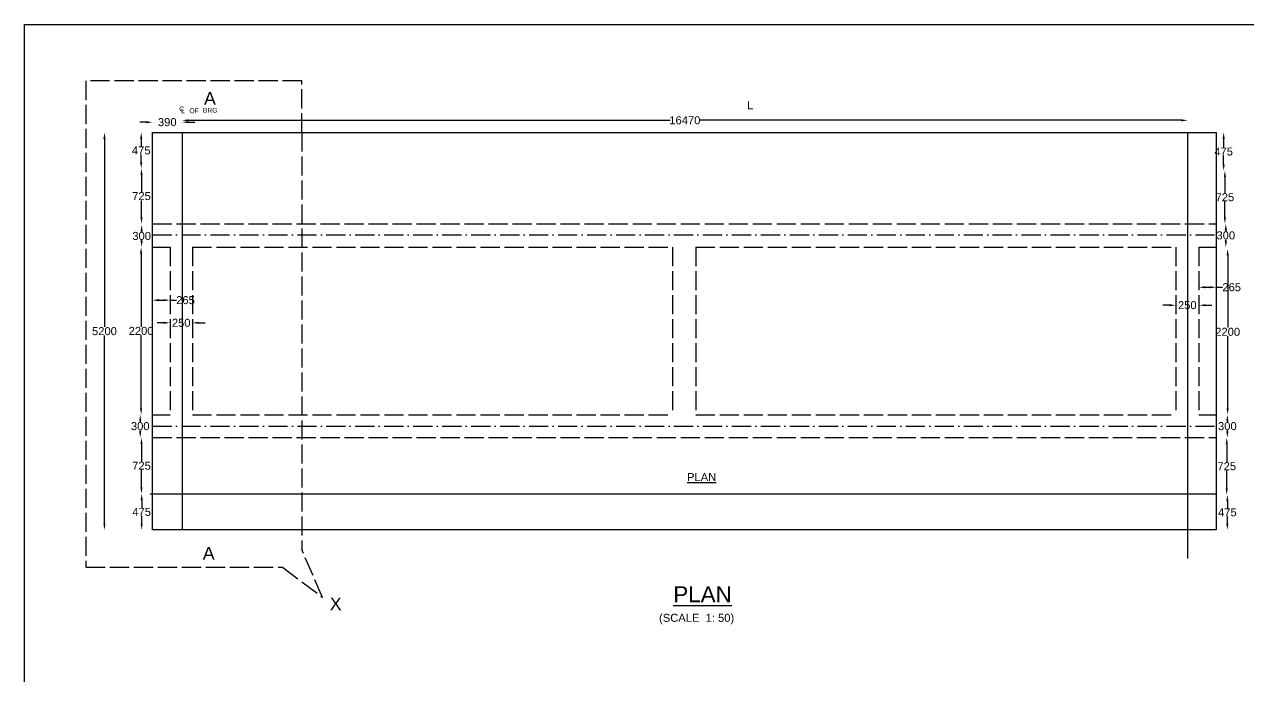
# Model space of a CAD drawing. Header units: inches. Extents: x 2289 to 3607, y -645 to 633.
# Drawn here: x 2289 to 3053, y 225 to 633 of the extents above; entities that cross this region are included whole.
import ezdxf

# ---------------------------------------------------------------- set-up
doc = ezdxf.new("R2010")
doc.units = ezdxf.units.IN
doc.header["$MEASUREMENT"] = 0
doc.linetypes.add('ACAD_ISO02W100', pattern=[15, 12, -3])
doc.linetypes.add('ACAD_ISO10W100', pattern=[18, 12, -3, 0, -3])
doc.layers.add('DIMENSION', color=7, linetype='Continuous')
doc.layers.add('TEXT', color=1, linetype='Continuous')
doc.styles.get("Standard").update_dxf_attribs({"font": 'arial.ttf', "height": 5})
doc.dimstyles.get("Standard").update_dxf_attribs({"dimtxt": 5, "dimasz": 4, "dimexe": 0.18, "dimexo": 0.0625, "dimgap": 0.09, "dimtad": 0, "dimtih": 1, "dimtoh": 1, "dimdec": 4, "dimzin": 0, "dimdsep": 46, "dimtxsty": 'Standard', "dimcen": 0.09, "dimse1": 1, "dimse2": 1, "dimadec": 0, "dimazin": 0, "dimtfac": 1, "dimtdec": 4, "dimtofl": 0, "dimtmove": 0, "dimatfit": 3, "dimfxl": 1, "dimtolj": 1, "dimtzin": 0, "dimarcsym": 0})

# ---------------------------------------------------------------- blocks, each defined once
blk = doc.blocks.new('*D2')
at = {"layer": 'Defpoints', "color": 0, "transparency": 16777216}
for p in [(2387.17, 572.03), (2368.69, 565.61), (2387.17, 565.61)]:
    blk.add_point(p, dxfattribs=at)
at = {"layer": 'DIMENSION', "color": 0, "lineweight": -2, "transparency": 16777216}
for p, q in [((2364.69, 572.03), (2360.69, 572.03)), ((2391.17, 572.03), (2395.17, 572.03))]:
    blk.add_line(p, q, dxfattribs=at)
at = {"layer": 'DIMENSION', "color": 0, "transparency": 16777216}
for points in [[(2364.69, 572.7), (2364.69, 571.36), (2368.69, 572.03)], [(2391.17, 572.7), (2391.17, 571.36), (2387.17, 572.03)]]:
    blk.add_solid(points, dxfattribs=at)
at = {"layer": 'DIMENSION', "color": 0, "transparency": 16777216, "insert": (2377.93, 572.03), "char_height": 5, "attachment_point": 5}
blk.add_mtext('\\A1;390', dxfattribs=at)
blk = doc.blocks.new('*D3')
at = {"layer": 'Defpoints', "color": 0, "transparency": 16777216}
for p in [(2368.69, 565.61), (2361.64, 543.08), (2368.69, 543.08)]:
    blk.add_point(p, dxfattribs=at)
at = {"layer": 'DIMENSION', "color": 0, "lineweight": -2, "transparency": 16777216}
for p, q in [((2361.64, 561.61), (2361.64, 556.98)), ((2361.64, 547.08), (2361.64, 551.71))]:
    blk.add_line(p, q, dxfattribs=at)
at = {"layer": 'DIMENSION', "color": 0, "transparency": 16777216}
for points in [[(2360.98, 561.61), (2362.31, 561.61), (2361.64, 565.61)], [(2360.98, 547.08), (2362.31, 547.08), (2361.64, 543.08)]]:
    blk.add_solid(points, dxfattribs=at)
at = {"layer": 'DIMENSION', "color": 0, "transparency": 16777216, "insert": (2361.64, 554.35), "char_height": 5, "attachment_point": 5}
blk.add_mtext('\\A1;475', dxfattribs=at)
blk = doc.blocks.new('*D4')
at = {"layer": 'Defpoints', "color": 0, "transparency": 16777216}
for p in [(2368.69, 543.08), (2361.82, 508.51), (2368.69, 508.51)]:
    blk.add_point(p, dxfattribs=at)
at = {"layer": 'DIMENSION', "color": 0, "lineweight": -2, "transparency": 16777216}
for p, q in [((2361.82, 539.08), (2361.82, 528.44)), ((2361.82, 512.51), (2361.82, 523.16))]:
    blk.add_line(p, q, dxfattribs=at)
at = {"layer": 'DIMENSION', "color": 0, "transparency": 16777216}
for points in [[(2361.16, 539.08), (2362.49, 539.08), (2361.82, 543.08)], [(2361.16, 512.51), (2362.49, 512.51), (2361.82, 508.51)]]:
    blk.add_solid(points, dxfattribs=at)
at = {"layer": 'DIMENSION', "color": 0, "transparency": 16777216, "insert": (2361.82, 525.8), "char_height": 5, "attachment_point": 5}
blk.add_mtext('\\A1;725', dxfattribs=at)
blk = doc.blocks.new('*D5')
at = {"layer": 'Defpoints', "color": 0, "transparency": 16777216}
for p in [(2368.69, 507.88), (2361.91, 493.93), (2368.69, 493.93)]:
    blk.add_point(p, dxfattribs=at)
at = {"layer": 'DIMENSION', "color": 0, "lineweight": -2, "transparency": 16777216}
for p, q in [((2361.91, 503.88), (2361.91, 503.55)), ((2361.91, 497.93), (2361.91, 498.26))]:
    blk.add_line(p, q, dxfattribs=at)
at = {"layer": 'DIMENSION', "color": 0, "transparency": 16777216}
for points in [[(2361.24, 503.88), (2362.58, 503.88), (2361.91, 507.88)], [(2361.24, 497.93), (2362.58, 497.93), (2361.91, 493.93)]]:
    blk.add_solid(points, dxfattribs=at)
at = {"layer": 'DIMENSION', "color": 0, "transparency": 16777216, "insert": (2361.91, 500.9), "char_height": 5, "attachment_point": 5}
blk.add_mtext('\\A1;300', dxfattribs=at)
blk = doc.blocks.new('*D6')
at = {"layer": 'Defpoints', "color": 0, "transparency": 16777216}
for p in [(2368.69, 459.32), (2379.63, 460.76), (2379.63, 459.32)]:
    blk.add_point(p, dxfattribs=at)
at = {"layer": 'DIMENSION', "color": 0, "lineweight": -2, "transparency": 16777216}
for p, q in [((2372.69, 460.76), (2375.63, 460.76)), ((2379.63, 460.76), (2383.63, 460.76))]:
    blk.add_line(p, q, dxfattribs=at)
at = {"layer": 'DIMENSION', "color": 0, "transparency": 16777216}
for points in [[(2372.69, 461.43), (2372.69, 460.09), (2368.69, 460.76)], [(2375.63, 461.43), (2375.63, 460.09), (2379.63, 460.76)]]:
    blk.add_solid(points, dxfattribs=at)
at = {"layer": 'DIMENSION', "color": 0, "transparency": 16777216, "insert": (2389.31, 460.76), "char_height": 5, "attachment_point": 5}
blk.add_mtext('\\A1;265', dxfattribs=at)
blk = doc.blocks.new('*D7')
at = {"layer": 'Defpoints', "color": 0, "transparency": 16777216}
for p in [(2379.63, 446.59), (2393.6, 446.59), (2393.6, 446.59)]:
    blk.add_point(p, dxfattribs=at)
at = {"layer": 'DIMENSION', "color": 0, "lineweight": -2, "transparency": 16777216}
for p, q in [((2375.63, 446.59), (2371.63, 446.59)), ((2397.6, 446.59), (2401.6, 446.59))]:
    blk.add_line(p, q, dxfattribs=at)
at = {"layer": 'DIMENSION', "color": 0, "transparency": 16777216}
for points in [[(2375.63, 447.26), (2375.63, 445.93), (2379.63, 446.59)], [(2397.6, 447.26), (2397.6, 445.93), (2393.6, 446.59)]]:
    blk.add_solid(points, dxfattribs=at)
at = {"layer": 'DIMENSION', "color": 0, "transparency": 16777216, "insert": (2386.62, 446.59), "char_height": 5, "attachment_point": 5}
blk.add_mtext('\\A1;250', dxfattribs=at)
blk = doc.blocks.new('*D8')
at = {"layer": 'Defpoints', "color": 0, "transparency": 16777216}
for p in [(2368.69, 493.93), (2361.57, 389.16), (2368.69, 389.16)]:
    blk.add_point(p, dxfattribs=at)
at = {"layer": 'DIMENSION', "color": 0, "lineweight": -2, "transparency": 16777216}
for p, q in [((2361.57, 489.93), (2361.57, 444.19)), ((2361.57, 393.16), (2361.57, 438.9))]:
    blk.add_line(p, q, dxfattribs=at)
at = {"layer": 'DIMENSION', "color": 0, "transparency": 16777216}
for points in [[(2360.91, 489.93), (2362.24, 489.93), (2361.57, 493.93)], [(2360.91, 393.16), (2362.24, 393.16), (2361.57, 389.16)]]:
    blk.add_solid(points, dxfattribs=at)
at = {"layer": 'DIMENSION', "color": 0, "transparency": 16777216, "insert": (2361.57, 441.54), "char_height": 5, "attachment_point": 5}
blk.add_mtext('\\A1;2200', dxfattribs=at)
blk = doc.blocks.new('*D9')
at = {"layer": 'Defpoints', "color": 0, "transparency": 16777216}
for p in [(2368.69, 389.16), (2361.03, 374.8), (2368.69, 374.8)]:
    blk.add_point(p, dxfattribs=at)
at = {"layer": 'DIMENSION', "color": 0, "lineweight": -2, "transparency": 16777216}
for p, q in [((2361.03, 385.16), (2361.03, 384.62)), ((2361.03, 378.8), (2361.03, 379.33))]:
    blk.add_line(p, q, dxfattribs=at)
at = {"layer": 'DIMENSION', "color": 0, "transparency": 16777216}
for points in [[(2360.36, 385.16), (2361.7, 385.16), (2361.03, 389.16)], [(2360.36, 378.8), (2361.7, 378.8), (2361.03, 374.8)]]:
    blk.add_solid(points, dxfattribs=at)
at = {"layer": 'DIMENSION', "color": 0, "transparency": 16777216, "insert": (2361.03, 381.98), "char_height": 5, "attachment_point": 5}
blk.add_mtext('\\A1;300', dxfattribs=at)
blk = doc.blocks.new('*D10')
at = {"layer": 'Defpoints', "color": 0, "transparency": 16777216}
for p in [(2368.69, 374.8), (2361.82, 339.68), (2368.69, 339.68)]:
    blk.add_point(p, dxfattribs=at)
at = {"layer": 'DIMENSION', "color": 0, "lineweight": -2, "transparency": 16777216}
for p, q in [((2361.82, 370.8), (2361.82, 359.88)), ((2361.82, 343.68), (2361.82, 354.6))]:
    blk.add_line(p, q, dxfattribs=at)
at = {"layer": 'DIMENSION', "color": 0, "transparency": 16777216}
for points in [[(2361.15, 370.8), (2362.48, 370.8), (2361.82, 374.8)], [(2361.15, 343.68), (2362.48, 343.68), (2361.82, 339.68)]]:
    blk.add_solid(points, dxfattribs=at)
at = {"layer": 'DIMENSION', "color": 0, "transparency": 16777216, "insert": (2361.82, 357.24), "char_height": 5, "attachment_point": 5}
blk.add_mtext('\\A1;725', dxfattribs=at)
blk = doc.blocks.new('*D11')
at = {"layer": 'Defpoints', "color": 0, "transparency": 16777216}
for p in [(2368.69, 339.68), (2361.93, 317.1), (2368.69, 317.1)]:
    blk.add_point(p, dxfattribs=at)
at = {"layer": 'DIMENSION', "color": 0, "lineweight": -2, "transparency": 16777216}
for p, q in [((2361.93, 335.68), (2361.93, 331.02)), ((2361.93, 321.1), (2361.93, 325.76))]:
    blk.add_line(p, q, dxfattribs=at)
at = {"layer": 'DIMENSION', "color": 0, "transparency": 16777216}
for points in [[(2361.26, 335.68), (2362.6, 335.68), (2361.93, 339.68)], [(2361.26, 321.1), (2362.6, 321.1), (2361.93, 317.1)]]:
    blk.add_solid(points, dxfattribs=at)
at = {"layer": 'DIMENSION', "color": 0, "transparency": 16777216, "insert": (2361.93, 328.39), "char_height": 5, "attachment_point": 5}
blk.add_mtext('\\A1;475', dxfattribs=at)
blk = doc.blocks.new('*D12')
at = {"layer": 'Defpoints', "color": 0, "transparency": 16777216}
for p in [(2368.69, 565.61), (2338.68, 317.1), (2368.69, 317.1)]:
    blk.add_point(p, dxfattribs=at)
at = {"layer": 'DIMENSION', "color": 0, "lineweight": -2, "transparency": 16777216}
for p, q in [((2338.68, 561.61), (2338.68, 444)), ((2338.68, 321.1), (2338.68, 438.71))]:
    blk.add_line(p, q, dxfattribs=at)
at = {"layer": 'DIMENSION', "color": 0, "transparency": 16777216}
for points in [[(2338.01, 561.61), (2339.34, 561.61), (2338.68, 565.61)], [(2338.01, 321.1), (2339.34, 321.1), (2338.68, 317.1)]]:
    blk.add_solid(points, dxfattribs=at)
at = {"layer": 'DIMENSION', "color": 0, "transparency": 16777216, "insert": (2338.68, 441.35), "char_height": 5, "attachment_point": 5}
blk.add_mtext('\\A1;5200', dxfattribs=at)
blk = doc.blocks.new('*D14')
at = {"layer": 'Defpoints', "color": 0, "transparency": 16777216}
for p in [(3033.27, 565.61), (3033.27, 541.69), (3037.92, 541.69)]:
    blk.add_point(p, dxfattribs=at)
at = {"layer": 'DIMENSION', "color": 0, "lineweight": -2, "transparency": 16777216}
for p, q in [((3037.92, 561.61), (3037.92, 556.28)), ((3037.92, 545.69), (3037.92, 551.02))]:
    blk.add_line(p, q, dxfattribs=at)
at = {"layer": 'DIMENSION', "color": 0, "transparency": 16777216}
for points in [[(3037.25, 561.61), (3038.59, 561.61), (3037.92, 565.61)], [(3037.25, 545.69), (3038.59, 545.69), (3037.92, 541.69)]]:
    blk.add_solid(points, dxfattribs=at)
at = {"layer": 'DIMENSION', "color": 0, "transparency": 16777216, "insert": (3037.92, 553.65), "char_height": 5, "attachment_point": 5}
blk.add_mtext('\\A1;475', dxfattribs=at)
blk = doc.blocks.new('*D15')
at = {"layer": 'Defpoints', "color": 0, "transparency": 16777216}
for p in [(3033.27, 541.69), (3033.27, 508.51), (3038.69, 508.51)]:
    blk.add_point(p, dxfattribs=at)
at = {"layer": 'DIMENSION', "color": 0, "lineweight": -2, "transparency": 16777216}
for p, q in [((3038.69, 537.69), (3038.69, 527.75)), ((3038.69, 512.51), (3038.69, 522.46))]:
    blk.add_line(p, q, dxfattribs=at)
at = {"layer": 'DIMENSION', "color": 0, "transparency": 16777216}
for points in [[(3038.02, 537.69), (3039.36, 537.69), (3038.69, 541.69)], [(3038.02, 512.51), (3039.36, 512.51), (3038.69, 508.51)]]:
    blk.add_solid(points, dxfattribs=at)
at = {"layer": 'DIMENSION', "color": 0, "transparency": 16777216, "insert": (3038.69, 525.1), "char_height": 5, "attachment_point": 5}
blk.add_mtext('\\A1;725', dxfattribs=at)
blk = doc.blocks.new('*D16')
at = {"layer": 'Defpoints', "color": 0, "transparency": 16777216}
for p in [(3033.27, 508.51), (3033.27, 493.93), (3039.27, 493.93)]:
    blk.add_point(p, dxfattribs=at)
at = {"layer": 'DIMENSION', "color": 0, "lineweight": -2, "transparency": 16777216}
for p, q in [((3039.27, 504.51), (3039.27, 503.87)), ((3039.27, 497.93), (3039.27, 498.58))]:
    blk.add_line(p, q, dxfattribs=at)
at = {"layer": 'DIMENSION', "color": 0, "transparency": 16777216}
for points in [[(3038.6, 504.51), (3039.94, 504.51), (3039.27, 508.51)], [(3038.6, 497.93), (3039.94, 497.93), (3039.27, 493.93)]]:
    blk.add_solid(points, dxfattribs=at)
at = {"layer": 'DIMENSION', "color": 0, "transparency": 16777216, "insert": (3039.27, 501.22), "char_height": 5, "attachment_point": 5}
blk.add_mtext('\\A1;300', dxfattribs=at)
blk = doc.blocks.new('*D17')
at = {"layer": 'Defpoints', "color": 0, "transparency": 16777216}
for p in [(3033.27, 492.73), (3033.27, 389.16), (3040.43, 389.16)]:
    blk.add_point(p, dxfattribs=at)
at = {"layer": 'DIMENSION', "color": 0, "lineweight": -2, "transparency": 16777216}
for p, q in [((3040.43, 488.73), (3040.43, 443.59)), ((3040.43, 393.16), (3040.43, 438.3))]:
    blk.add_line(p, q, dxfattribs=at)
at = {"layer": 'DIMENSION', "color": 0, "transparency": 16777216}
for points in [[(3039.76, 488.73), (3041.09, 488.73), (3040.43, 492.73)], [(3039.76, 393.16), (3041.09, 393.16), (3040.43, 389.16)]]:
    blk.add_solid(points, dxfattribs=at)
at = {"layer": 'DIMENSION', "color": 0, "transparency": 16777216, "insert": (3040.43, 440.95), "char_height": 5, "attachment_point": 5}
blk.add_mtext('\\A1;2200', dxfattribs=at)
blk = doc.blocks.new('*D18')
at = {"layer": 'Defpoints', "color": 0, "transparency": 16777216}
for p in [(3033.27, 389.16), (3033.27, 374.8), (3040.23, 374.8)]:
    blk.add_point(p, dxfattribs=at)
at = {"layer": 'DIMENSION', "color": 0, "lineweight": -2, "transparency": 16777216}
for p, q in [((3040.23, 385.16), (3040.23, 384.62)), ((3040.23, 378.8), (3040.23, 379.33))]:
    blk.add_line(p, q, dxfattribs=at)
at = {"layer": 'DIMENSION', "color": 0, "transparency": 16777216}
for points in [[(3039.56, 385.16), (3040.9, 385.16), (3040.23, 389.16)], [(3039.56, 378.8), (3040.9, 378.8), (3040.23, 374.8)]]:
    blk.add_solid(points, dxfattribs=at)
at = {"layer": 'DIMENSION', "color": 0, "transparency": 16777216, "insert": (3040.23, 381.98), "char_height": 5, "attachment_point": 5}
blk.add_mtext('\\A1;300', dxfattribs=at)
blk = doc.blocks.new('*D19')
at = {"layer": 'Defpoints', "color": 0, "transparency": 16777216}
for p in [(3033.27, 374.8), (3033.27, 339.09), (3039.84, 339.09)]:
    blk.add_point(p, dxfattribs=at)
at = {"layer": 'DIMENSION', "color": 0, "lineweight": -2, "transparency": 16777216}
for p, q in [((3039.84, 370.8), (3039.84, 359.59)), ((3039.84, 343.09), (3039.84, 354.3))]:
    blk.add_line(p, q, dxfattribs=at)
at = {"layer": 'DIMENSION', "color": 0, "transparency": 16777216}
for points in [[(3039.17, 370.8), (3040.51, 370.8), (3039.84, 374.8)], [(3039.17, 343.09), (3040.51, 343.09), (3039.84, 339.09)]]:
    blk.add_solid(points, dxfattribs=at)
at = {"layer": 'DIMENSION', "color": 0, "transparency": 16777216, "insert": (3039.84, 356.94), "char_height": 5, "attachment_point": 5}
blk.add_mtext('\\A1;725', dxfattribs=at)
blk = doc.blocks.new('*D20')
at = {"layer": 'Defpoints', "color": 0, "transparency": 16777216}
for p in [(3033.27, 339.09), (3033.27, 317.1), (3040.23, 317.1)]:
    blk.add_point(p, dxfattribs=at)
at = {"layer": 'DIMENSION', "color": 0, "lineweight": -2, "transparency": 16777216}
for p, q in [((3040.23, 335.09), (3040.23, 330.73)), ((3040.23, 321.1), (3040.23, 325.46))]:
    blk.add_line(p, q, dxfattribs=at)
at = {"layer": 'DIMENSION', "color": 0, "transparency": 16777216}
for points in [[(3039.56, 335.09), (3040.89, 335.09), (3040.23, 339.09)], [(3039.56, 321.1), (3040.89, 321.1), (3040.23, 317.1)]]:
    blk.add_solid(points, dxfattribs=at)
at = {"layer": 'DIMENSION', "color": 0, "transparency": 16777216, "insert": (3040.23, 328.09), "char_height": 5, "attachment_point": 5}
blk.add_mtext('\\A1;475', dxfattribs=at)
blk = doc.blocks.new('*D21')
at = {"layer": 'Defpoints', "color": 0, "transparency": 16777216}
for p in [(3015.39, 573.19), (2387.17, 565.61), (3015.39, 565.61)]:
    blk.add_point(p, dxfattribs=at)
at = {"layer": 'DIMENSION', "color": 0, "lineweight": -2, "transparency": 16777216}
for p, q in [((2391.17, 573.19), (2692.02, 573.19)), ((3011.39, 573.19), (2710.53, 573.19))]:
    blk.add_line(p, q, dxfattribs=at)
at = {"layer": 'DIMENSION', "color": 0, "transparency": 16777216}
for points in [[(2391.17, 573.86), (2391.17, 572.52), (2387.17, 573.19)], [(3011.39, 573.86), (3011.39, 572.52), (3015.39, 573.19)]]:
    blk.add_solid(points, dxfattribs=at)
at = {"layer": 'DIMENSION', "color": 0, "transparency": 16777216, "insert": (2701.28, 573.19), "char_height": 5, "attachment_point": 5}
blk.add_mtext('\\A1;16470', dxfattribs=at)
blk = doc.blocks.new('*D46')
at = {"layer": 'Defpoints', "color": 0, "transparency": 16777216}
for p in [(3007.95, 455.99), (3022.43, 457.6), (3022.43, 455.99)]:
    blk.add_point(p, dxfattribs=at)
at = {"layer": 'DIMENSION', "color": 0, "lineweight": -2, "transparency": 16777216}
for p, q in [((3003.95, 457.6), (2999.95, 457.6)), ((3026.43, 457.6), (3030.43, 457.6))]:
    blk.add_line(p, q, dxfattribs=at)
at = {"layer": 'DIMENSION', "color": 0, "transparency": 16777216}
for points in [[(3003.95, 458.26), (3003.95, 456.93), (3007.95, 457.6)], [(3026.43, 458.26), (3026.43, 456.93), (3022.43, 457.6)]]:
    blk.add_solid(points, dxfattribs=at)
at = {"layer": 'DIMENSION', "color": 0, "transparency": 16777216, "insert": (3015.19, 457.6), "char_height": 5, "attachment_point": 5}
blk.add_mtext('\\A1;250', dxfattribs=at)
blk = doc.blocks.new('*D47')
at = {"layer": 'Defpoints', "color": 0, "transparency": 16777216}
for p in [(3022.43, 467.63), (3033.27, 468.83), (3033.27, 467.63)]:
    blk.add_point(p, dxfattribs=at)
at = {"layer": 'DIMENSION', "color": 0, "lineweight": -2, "transparency": 16777216}
for p, q in [((3026.43, 468.83), (3029.27, 468.83)), ((3033.27, 468.83), (3037.27, 468.83))]:
    blk.add_line(p, q, dxfattribs=at)
at = {"layer": 'DIMENSION', "color": 0, "transparency": 16777216}
for points in [[(3026.43, 469.5), (3026.43, 468.16), (3022.43, 468.83)], [(3029.27, 469.5), (3029.27, 468.16), (3033.27, 468.83)]]:
    blk.add_solid(points, dxfattribs=at)
at = {"layer": 'DIMENSION', "color": 0, "transparency": 16777216, "insert": (3042.94, 468.83), "char_height": 5, "attachment_point": 5}
blk.add_mtext('\\A1;265', dxfattribs=at)

msp = doc.modelspace()

# ---------------------------------------------------------------- linework, layer by layer
at = {"color": 0}
for points in [[(3603.12646, -327.48971), (2288.71372, -327.48971), (2288.71372, 633.12329), (3603.12646, 633.12329)], [(2368.68791, 565.60748), (3033.26779, 565.60748), (3033.26779, 317.10122), (2368.68791, 317.10122)]]:
    msp.add_lwpolyline(points, close=True, dxfattribs=at)
at = {"color": 0, "linetype": 'ACAD_ISO02W100'}
for points in [[(2461.93108, 565.60748), (2461.93108, 597.88079), (2327.10707, 597.88079), (2327.10707, 293.73942), (2449.90067, 293.73942), (2474.9719, 274.91753), (2461.93108, 304.81024)], [(2461.93108, 565.60748), (2461.93108, 304.81024)], [(2368.68791, 508.51482), (3033.26779, 508.51482)], [(2379.63468, 493.92761), (2379.63468, 389.15982)], [(2393.5966, 493.92761), (2393.5966, 389.15982)], [(2393.5966, 493.92761), (2693.62991, 493.92761)], [(2693.62991, 493.92761), (2693.62991, 389.15982)], [(2708.09953, 493.92761), (2708.09953, 389.15982)], [(2708.09953, 493.92761), (3007.95114, 493.92761)], [(3007.95114, 493.92761), (3007.95114, 389.15982)], [(3022.43108, 493.92761), (3022.43108, 389.15982)], [(2393.5966, 389.15982), (2693.62991, 389.15982)], [(2708.09953, 389.15982), (3007.95114, 389.15982)], [(2368.68791, 374.79929), (3033.26779, 374.79929)]]:
    msp.add_lwpolyline(points, dxfattribs=at)
at = {"color": 0}
for points in [[(2387.16795, 565.60748), (2387.16795, 317.10122)], [(3015.38946, 565.60748), (3015.38946, 299.32997)], [(2368.68791, 493.92761), (2379.63468, 493.92761)], [(3022.43108, 493.92761), (3033.26779, 493.92761)], [(2368.68791, 389.15982), (2379.63468, 389.15982)], [(3022.43108, 389.15982), (3033.26779, 389.15982)]]:
    msp.add_lwpolyline(points, dxfattribs=at)
at = {"color": 0, "linetype": 'ACAD_ISO10W100'}
for points in [[(2368.68791, 501.62196), (3033.26779, 501.62196)], [(2368.68791, 381.91602), (3033.26779, 381.91602)]]:
    msp.add_lwpolyline(points, dxfattribs=at)
at = {"layer": 'DIMENSION', "color": 0}
msp.add_lwpolyline([(2367.29168, 339.67944), (3033.26779, 339.67944)], dxfattribs=at)

# ---------------------------------------------------------------- texts
at = {"layer": 'TEXT', "color": 0}
for s, height, p in [('A', 8, (2400.85016, 582.89573)), ('C', 3, (2385.44819, 578.86651)), ('L', 5, (2740.11508, 580.12768)), ('L', 3, (2386.59439, 577.62253)), ('OF', 3, (2391.7396, 577.65789)), ('BRG', 3, (2400.19299, 577.96764)), ('%%UPLAN', 5, (2702.66209, 347.66889)), ('A', 8, (2400.08878, 298.47888)), ('%%UPLAN', 10, (2694.08675, 271.89203)), ('X', 8, (2479.42766, 266.87214)), ('(SCALE  1: 50)', 5, (2685.16295, 259.67241))]:
    msp.add_text(s, height=height, dxfattribs=at).set_placement(p)

# ---------------------------------------------------------------- dimensions: what is measured, and where the dimension line sits
at = {"layer": 'DIMENSION', "color": 0}
for base, p1, p2, text, picture, middle in [((2387.16795, 572.02873), (2368.68791, 565.60748), (2387.16795, 565.60748), '390', '*D2', (2377.92793, 572.02873)), ((3015.38946, 573.1893), (2387.16795, 565.60748), (3015.38946, 565.60748), '16470', '*D21', (2701.27871, 573.1893)), ((3033.26779, 468.82851), (3022.43108, 467.62524), (3033.26779, 467.62524), '265', '*D47', (3042.94271, 468.82851)), ((2379.63468, 460.76104), (2368.68791, 459.32131), (2379.63468, 459.32131), '265', '*D6', (2389.30961, 460.76104)), ((3022.43108, 457.59799), (3007.95114, 455.99363), (3022.43108, 455.99363), '250', '*D46', (3015.19111, 457.59799)), ((2393.5966, 446.59279), (2379.63468, 446.59279), (2393.5966, 446.59279), '250', '*D7', (2386.61564, 446.59279))]:
    dim = msp.add_linear_dim(base=base, p1=p1, p2=p2, text=text, dimstyle='Standard', dxfattribs=at)
    dim.commit()
    dim.dimension.update_dxf_attribs({"geometry": picture, "text_midpoint": middle})
for base, p1, p2, text, picture, middle in [((2338.67753, 317.10122), (2368.68791, 565.60748), (2368.68791, 317.10122), '5200', '*D12', (2338.67753, 441.35435)), ((2361.64294, 543.08489), (2368.68791, 565.60748), (2368.68791, 543.08489), '475', '*D3', (2361.64294, 554.34619)), ((3037.92106, 541.69065), (3033.26779, 565.60748), (3033.26779, 541.69065), '475', '*D14', (3037.92106, 553.64907)), ((2361.82293, 508.51482), (2368.68791, 543.08489), (2368.68791, 508.51482), '725', '*D4', (2361.82293, 525.79986)), ((3038.69068, 508.51482), (3033.26779, 541.69065), (3033.26779, 508.51482), '725', '*D15', (3038.69068, 525.10274)), ((2361.91088, 493.92761), (2368.68791, 507.88216), (2368.68791, 493.92761), '300', '*D5', (2361.91088, 500.90489)), ((3039.27139, 493.92761), (3033.26779, 508.51482), (3033.26779, 493.92761), '300', '*D16', (3039.27139, 501.22122)), ((2361.5739, 389.15982), (2368.68791, 493.92761), (2368.68791, 389.15982), '2200', '*D8', (2361.5739, 441.54372)), ((3040.42679, 389.15982), (3033.26779, 492.7325), (3033.26779, 389.15982), '2200', '*D17', (3040.42679, 440.94616)), ((2361.03039, 374.79929), (2368.68791, 389.15982), (2368.68791, 374.79929), '300', '*D9', (2361.03039, 381.97956)), ((3040.23157, 374.79929), (3033.26779, 389.15982), (3033.26779, 374.79929), '300', '*D18', (3040.23157, 381.97956)), ((2361.81812, 339.67944), (2368.68791, 374.79929), (2368.68791, 339.67944), '725', '*D10', (2361.81812, 357.23937)), ((3039.83949, 339.08569), (3033.26779, 374.79929), (3033.26779, 339.08569), '725', '*D19', (3039.83949, 356.94249)), ((2361.93041, 317.10122), (2368.68791, 339.67944), (2368.68791, 317.10122), '475', '*D11', (2361.93041, 328.39033)), ((3040.22662, 317.10122), (3033.26779, 339.08569), (3033.26779, 317.10122), '475', '*D20', (3040.22662, 328.09345))]:
    dim = msp.add_linear_dim(base=base, p1=p1, p2=p2, angle=90, text=text, dimstyle='Standard', dxfattribs=at)
    dim.commit()
    dim.dimension.update_dxf_attribs({"geometry": picture, "text_midpoint": middle})

doc.saveas('drawing.dxf')
